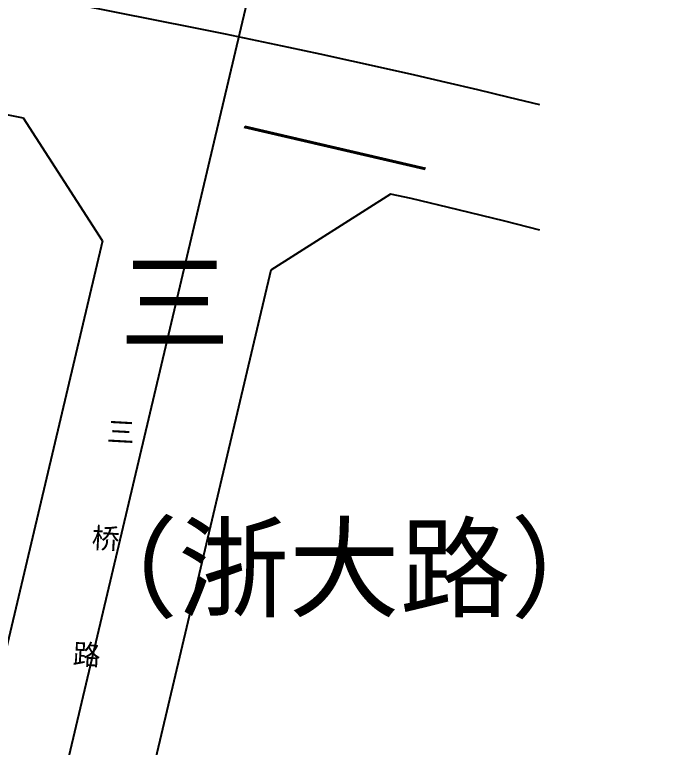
# Model space of a CAD drawing. Extents: x 529262 to 576451, y 2694391 to 2717535.
# Drawn here: x 567540.2 to 567699.7, y 2709469.9 to 2709650.6 of the extents above; entities that cross this region are included whole.
import ezdxf
from ezdxf.enums import TextEntityAlignment as Align
from ezdxf.xclip import XClip

# ---------------------------------------------------------------- set-up
doc = ezdxf.new("R2010")
doc.units = 0
doc.header["$XCLIPFRAME"] = 0
doc.linetypes.add('CONTINOUS', pattern=[0])
for name, color, linetype in [('PP-COM', 7, 'Continuous'), ('RD-中线', 40, 'Continuous'), ('RD-红线', 7, 'Continuous'), ('路名', 7, 'Continuous')]:
    doc.layers.add(name, color=color, linetype=linetype)
doc.layers.add('规划人行道', color=130, linetype='CONTINOUS', lineweight=30)
doc.styles.add('STYLE8', font='simhei.ttf')
doc.styles.add('宋体', font='', dxfattribs={"width": 0.75})
doc.styles.get('宋体').set_extended_font_data('SimSun')

# ---------------------------------------------------------------- blocks, each defined once
blk = doc.blocks.new('A$C19FD0107')
at = {"layer": 'RD-中线', "color": 8, "linetype": 'Continuous', "flags": 128}
for points in [[(-3183.26, 15991.57), (-3211.18, 15883.29, -0.025442), (-3226.37, 15834.75), (-3324.59, 15569.07, 0.030568), (-3342.23, 15510.6), (-3465.22, 14989.72, 0.057212), (-3473.25, 14921.76), (-3473.95, 14706.86)], [(-4490.73, 14139.44, 0), (-4490.29, 14139.42)], [(-3818.25, 14086.17, 0), (-3817.74, 14086.17)]]:
    blk.add_lwpolyline(points, format="xyb", dxfattribs=at)
at = {"layer": 'RD-中线', "color": 8, "linetype": 'Continuous'}
blk.add_lwpolyline([(-1765.32, 14833.87), (-1870.24, 14834.36, -0.07773), (-2297.41, 14903.2), (-2763.51, 15055.04, -0.002412), (-2772.67, 15058.08), (-3168.08, 15191.13, 0.031805), (-3413.66, 15256.72), (-3481.17, 15270.22, 0.040764), (-3610.52, 15285.28), (-3824.79, 15292.66, 0.003807), (-3833.93, 15292.91), (-3984.46, 15295.8, 0.004916), (-3996.26, 15295.91), (-4213.61, 15295.81, 0.004475), (-4218.97, 15295.76), (-4356.1, 15293.25, -0.000047), (-4356.15, 15293.25), (-5280.16, 15276.46)], format="xyb", dxfattribs=at)
at = {"layer": 'RD-红线', "color": 8, "linetype": 'Continuous', "flags": 128}
for points in [[(-3083.83, 15194.43), (-3158.52, 15219.56, 0.024003), (-3345.9, 15272.75), (-3350.6, 15273.81)], [(-3455.57, 15234.5), (-3487.05, 15240.8, 0.040764), (-3611.55, 15255.3), (-3713.86, 15258.82)], [(-3086.9, 15132.16), (-3177.65, 15162.69, 0.022987), (-3360.15, 15214.67), (-3365.27, 15215.73)]]:
    blk.add_lwpolyline(points, format="xyb", dxfattribs=at)
at = {"layer": 'RD-红线', "color": 8}
for points in [[(-3436.14, 15204.25), (-3455.57, 15234.5, 0.424346)], [(-3365.27, 15215.73), (-3394.7, 15197.01, 0.406472)]]:
    blk.add_lwpolyline(points, format="xyb", dxfattribs=at)
at = {"layer": 'RD-红线', "color": 8, "linetype": 'Continuous', "flags": 128}
for points in [[(-3436.14, 15204.25), (-3476.15, 15034.82), (-3476.83, 15031.92)], [(-3394.7, 15197.01), (-3434.2, 15029.7), (-3434.89, 15026.78)]]:
    blk.add_lwpolyline(points, dxfattribs=at)

msp = doc.modelspace()

# ---------------------------------------------------------------- linework, layer by layer
at = {"layer": '规划人行道'}
for p, q in [((567596.714, 2709622.824), (567641.31, 2709612.492)), ((567596.867, 2709623.025), (567641.391, 2709612.709))]:
    msp.add_line(p, q, dxfattribs=at)

# ---------------------------------------------------------------- block references
at = {"layer": 'PP-COM'}
ref = msp.add_blockref('A$C19FD0107', (570997.993, 2694390.603), dxfattribs=at)
XClip(ref).set_block_clipping_path([(-9366.4383134884, 14428.6043910822), (-3328.4480743363, 17452.7484863754)])

# ---------------------------------------------------------------- texts
at = {"layer": '路名', "color": 7, "linetype": 'Continuous', "style": '宋体'}
for s, p in [('三', (567579.635, 2709579.745, 152.45)), ('（浙大路）', (567621.369, 2709514.649, 152.45))]:
    msp.add_text(s, height=20, dxfattribs=at).set_placement(p, align=Align.MIDDLE)
at = {"layer": '路名', "linetype": 'Continuous', "style": 'STYLE8'}
for s, p in [('三', (567566.367, 2709547.807, -6.694)), ('桥', (567562.633, 2709521.665, -6.694)), ('路', (567557.989, 2709493.061, -6.694))]:
    msp.add_text(s, height=5.005, rotation=356.81679, dxfattribs=at).set_placement(p, align=Align.MIDDLE)

doc.saveas('drawing.dxf')
